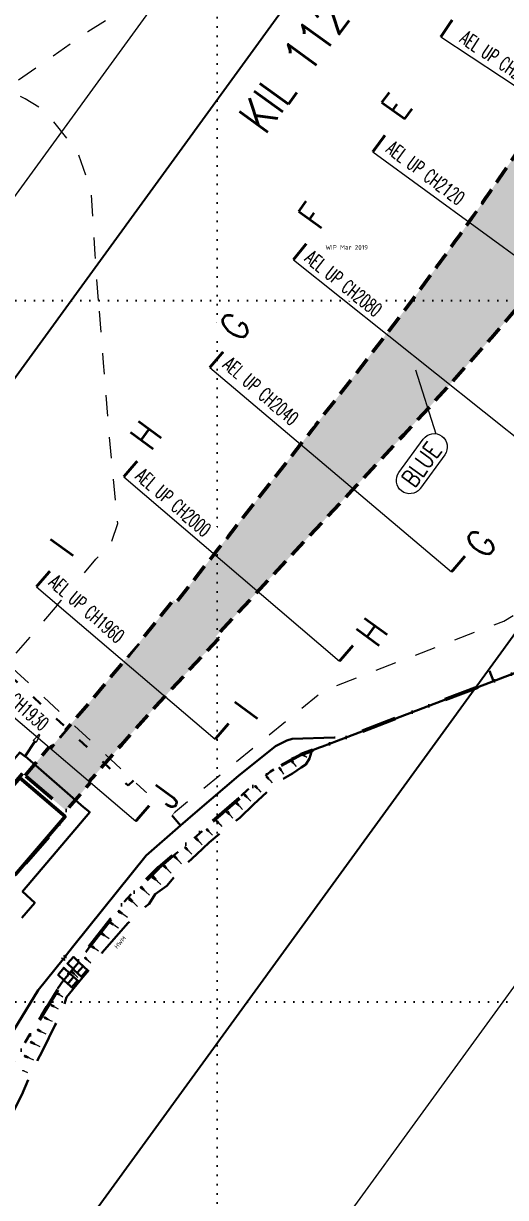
# Model space of a CAD drawing. Header units: millimetres. Extents: x 833600 to 836188, y 816856 to 818701.
# Drawn here: x 834344.9 to 834482.2, y 817744.3 to 818078.9 of the extents above; entities that cross this region are included whole.
import ezdxf

# ---------------------------------------------------------------- set-up
doc = ezdxf.new("R2010")
doc.units = ezdxf.units.MM
for name, pattern in [('2', [12.011629, 6.005814, -6.005814]), ('3', [18.017443, 12.011629, -6.005814]), ('5', [9.008722, 3.002907, -6.005814]), ('DASHED2', [0.375, 0.25, -0.125]), ('DIVIDE', [1.25, 0.5, -0.25, 0, -0.25, 0, -0.25]), ('DOT', [6.35, 0, -6.35])]:
    doc.linetypes.add(name, pattern=pattern)
for name, color, linetype, lineweight in [('00-TITLEBOX', 7, 'Continuous', 20), ('01-basemap', 8, 'Continuous', 15), ('01-bdy', 7, 'DIVIDE', 50), ('01-Grid', 7, 'DOT', 25), ('01-occup', 7, 'DASHED2', 50), ('01-Section mark', 7, 'Continuous', 20), ('02-txt', 7, 'Continuous', 20)]:
    doc.layers.add(name, color=color, linetype=linetype, lineweight=lineweight)
doc.layers.add('01-hatch', color=7, linetype='Continuous', true_color=0xa8def7)
doc.layers.add('TITLEBOX', color=7, linetype='Continuous')
doc.styles.add('HK_ENG_11', font='HK_ENG.ttf')
doc.styles.add('ROMANS', font='romans.shx', dxfattribs={"width": 0.6})
doc.styles.add('ROMAS_0.8', font='romans.shx', dxfattribs={"width": 0.8})
doc.linetypes.add('B1_BDYF', pattern='A,2.5,-0.5,[130,ltypeshp.shx,S=0.5,R=0,X=0,Y=0],-0.5', length=3.5)
doc.linetypes.add('B1_RELVC', pattern='A,1,[3,B1000.shx,S=1,R=0,X=-0.212,Y=0],3', length=4)

msp = doc.modelspace()

# ---------------------------------------------------------------- hatches: boundary and pattern name
at = {"layer": '01-basemap', "linetype": 'Continuous'}
h = msp.add_hatch(color=256, dxfattribs=at)
edge = h.paths.add_edge_path()
edge.add_ellipse((834424.63, 817870.35), major_axis=(0.027, 0.0462), ratio=0.731707, start_angle=0, end_angle=360)
for points in [[(834425, 817870.14), (834424.66, 817870.4), (834424.61, 817870.31)], [(834421.66, 817868.18), (834421.24, 817868.89), (834421.08, 817868.76)], [(834414.78, 817863.53), (834414.32, 817864.21), (834414.17, 817864.07)], [(834418.26, 817866.03), (834417.91, 817866.71), (834417.76, 817866.61)], [(834411.52, 817860.87), (834411.01, 817861.57), (834410.86, 817861.42)], [(834408.61, 817858.33), (834408.06, 817859.05), (834407.9, 817858.9)], [(834403.5, 817853.53), (834402.97, 817854.26), (834402.8, 817854.11)], [(834406.21, 817856.02), (834405.65, 817856.79), (834405.48, 817856.63)], [(834400.52, 817850.94), (834400.08, 817851.53), (834399.95, 817851.4)], [(834397.72, 817848.56), (834397.23, 817849.23), (834397.08, 817849.09)], [(834391.69, 817843.3), (834391.12, 817844.08), (834390.94, 817843.92)], [(834394.7, 817845.93), (834394.17, 817846.66), (834394.01, 817846.5)], [(834388.67, 817840.67), (834388.06, 817841.5), (834387.88, 817841.33)], [(834385.65, 817838.04), (834385.01, 817838.92), (834384.81, 817838.74)], [(834382.54, 817834.89), (834381.78, 817835.83), (834381.57, 817835.61)], [(834379.28, 817831.84), (834378.52, 817832.78), (834378.31, 817832.56)], [(834375.89, 817828.62), (834375.13, 817829.56), (834374.92, 817829.34)], [(834372.96, 817825.22), (834372.11, 817825.94), (834371.96, 817825.7)], [(834370.46, 817822.1), (834369.68, 817822.76), (834369.54, 817822.55)], [(834367.96, 817818.99), (834367.25, 817819.59), (834367.12, 817819.4)], [(834365.11, 817815.35), (834364.5, 817815.92), (834364.38, 817815.75)], [(834363.05, 817812.03), (834362.53, 817812.62), (834362.4, 817812.48)], [(834359.42, 817807.88), (834358.92, 817808.46), (834358.8, 817808.32)], [(834355.1, 817802.09), (834354.53, 817802.52), (834354.45, 817802.36)], [(834353.56, 817798.68), (834352.89, 817799.13), (834352.81, 817798.95)], [(834351.7, 817795.14), (834350.97, 817795.63), (834350.87, 817795.44)], [(834349.83, 817791.6), (834349.04, 817792.13), (834348.94, 817791.92)], [(834347.97, 817788.06), (834347.12, 817788.64), (834347, 817788.41)], [(834346.22, 817784.21), (834345.37, 817784.72), (834345.27, 817784.49)]]:
    msp.add_hatch(color=256, dxfattribs=at).paths.add_polyline_path(points)
h = msp.add_hatch(color=256, dxfattribs=at)
edge = h.paths.add_edge_path()
edge.add_ellipse((834421.16, 817868.83), major_axis=(0.0801, 0.063), ratio=0.731707, start_angle=0, end_angle=360)
h = msp.add_hatch(color=256, dxfattribs=at)
edge = h.paths.add_edge_path()
edge.add_ellipse((834414.24, 817864.14), major_axis=(0.0757, 0.0672), ratio=0.731707, start_angle=0, end_angle=360)
h = msp.add_hatch(color=256, dxfattribs=at)
edge = h.paths.add_edge_path()
edge.add_ellipse((834417.84, 817866.66), major_axis=(0.0786, 0.0524), ratio=0.731707, start_angle=0, end_angle=360)
h = msp.add_hatch(color=256, dxfattribs=at)
edge = h.paths.add_edge_path()
edge.add_ellipse((834410.93, 817861.5), major_axis=(0.0779, 0.0735), ratio=0.731707, start_angle=0, end_angle=360)
h = msp.add_hatch(color=256, dxfattribs=at)
edge = h.paths.add_edge_path()
edge.add_ellipse((834407.98, 817858.97), major_axis=(0.0806, 0.0786), ratio=0.731707, start_angle=0, end_angle=360)
h = msp.add_hatch(color=256, dxfattribs=at)
edge = h.paths.add_edge_path()
edge.add_ellipse((834402.88, 817854.19), major_axis=(0.0814, 0.0764), ratio=0.731707, start_angle=0, end_angle=360)
h = msp.add_hatch(color=256, dxfattribs=at)
edge = h.paths.add_edge_path()
edge.add_ellipse((834405.56, 817856.71), major_axis=(0.0853, 0.0803), ratio=0.731707, start_angle=0, end_angle=360)
h = msp.add_hatch(color=256, dxfattribs=at)
edge = h.paths.add_edge_path()
edge.add_ellipse((834400.01, 817851.47), major_axis=(0.0659, 0.0636), ratio=0.731707, start_angle=0, end_angle=360)
h = msp.add_hatch(color=256, dxfattribs=at)
edge = h.paths.add_edge_path()
edge.add_ellipse((834397.15, 817849.16), major_axis=(0.0751, 0.0711), ratio=0.731707, start_angle=0, end_angle=360)
h = msp.add_hatch(color=256, dxfattribs=at)
edge = h.paths.add_edge_path()
edge.add_ellipse((834391.03, 817844), major_axis=(0.0866, 0.082), ratio=0.731707, start_angle=0, end_angle=360)
h = msp.add_hatch(color=256, dxfattribs=at)
edge = h.paths.add_edge_path()
edge.add_ellipse((834394.09, 817846.58), major_axis=(0.0809, 0.0765), ratio=0.731707, start_angle=0, end_angle=360)
h = msp.add_hatch(color=256, dxfattribs=at)
edge = h.paths.add_edge_path()
edge.add_ellipse((834387.97, 817841.41), major_axis=(0.0924, 0.0875), ratio=0.731707, start_angle=0, end_angle=360)
h = msp.add_hatch(color=256, dxfattribs=at)
edge = h.paths.add_edge_path()
edge.add_ellipse((834384.91, 817838.83), major_axis=(0.0982, 0.0929), ratio=0.731707, start_angle=0, end_angle=360)
h = msp.add_hatch(color=256, dxfattribs=at)
edge = h.paths.add_edge_path()
edge.add_ellipse((834381.67, 817835.72), major_axis=(0.104, 0.109), ratio=0.731707, start_angle=0, end_angle=360)
h = msp.add_hatch(color=256, dxfattribs=at)
edge = h.paths.add_edge_path()
edge.add_ellipse((834378.41, 817832.67), major_axis=(0.103, 0.109), ratio=0.731707, start_angle=0, end_angle=360)
h = msp.add_hatch(color=256, dxfattribs=at)
edge = h.paths.add_edge_path()
edge.add_ellipse((834375.02, 817829.45), major_axis=(0.103, 0.108), ratio=0.731707, start_angle=0, end_angle=360)
h = msp.add_hatch(color=256, dxfattribs=at)
edge = h.paths.add_edge_path()
edge.add_ellipse((834372.03, 817825.82), major_axis=(0.075, 0.116), ratio=0.731707, start_angle=0, end_angle=360)
h = msp.add_hatch(color=256, dxfattribs=at)
edge = h.paths.add_edge_path()
edge.add_ellipse((834369.61, 817822.66), major_axis=(0.069, 0.106), ratio=0.731707, start_angle=0, end_angle=360)
h = msp.add_hatch(color=256, dxfattribs=at)
edge = h.paths.add_edge_path()
edge.add_ellipse((834367.18, 817819.49), major_axis=(0.0632, 0.0971), ratio=0.731707, start_angle=0, end_angle=360)
h = msp.add_hatch(color=256, dxfattribs=at)
edge = h.paths.add_edge_path()
edge.add_ellipse((834364.44, 817815.83), major_axis=(0.0599, 0.0837), ratio=0.731707, start_angle=0, end_angle=360)
h = msp.add_hatch(color=256, dxfattribs=at)
edge = h.paths.add_edge_path()
edge.add_ellipse((834362.47, 817812.55), major_axis=(0.065, 0.0729), ratio=0.731707, start_angle=0, end_angle=360)
h = msp.add_hatch(color=256, dxfattribs=at)
edge = h.paths.add_edge_path()
edge.add_ellipse((834358.86, 817808.39), major_axis=(0.0635, 0.0696), ratio=0.731707, start_angle=0, end_angle=360)
h = msp.add_hatch(color=256, dxfattribs=at)
edge = h.paths.add_edge_path()
edge.add_ellipse((834354.49, 817802.44), major_axis=(0.0435, 0.0759), ratio=0.731707, start_angle=0, end_angle=360)
h = msp.add_hatch(color=256, dxfattribs=at)
edge = h.paths.add_edge_path()
edge.add_ellipse((834352.85, 817799.04), major_axis=(0.0446, 0.0884), ratio=0.731707, start_angle=0, end_angle=360)
h = msp.add_hatch(color=256, dxfattribs=at)
edge = h.paths.add_edge_path()
edge.add_ellipse((834350.92, 817795.53), major_axis=(0.049, 0.097), ratio=0.731707, start_angle=0, end_angle=360)
h = msp.add_hatch(color=256, dxfattribs=at)
edge = h.paths.add_edge_path()
edge.add_ellipse((834348.99, 817792.03), major_axis=(0.053, 0.106), ratio=0.731707, start_angle=0, end_angle=360)
h = msp.add_hatch(color=256, dxfattribs=at)
edge = h.paths.add_edge_path()
edge.add_ellipse((834347.06, 817788.52), major_axis=(0.058, 0.114), ratio=0.731707, start_angle=0, end_angle=360)
h = msp.add_hatch(color=256, dxfattribs=at)
edge = h.paths.add_edge_path()
edge.add_ellipse((834345.32, 817784.6), major_axis=(0.05, 0.112), ratio=0.731707, start_angle=0, end_angle=360)
at = {"layer": '01-hatch', "true_color": 0xa8def7}
h = msp.add_hatch(color=141, dxfattribs=at)
h.dxf.hatch_style = 1
h.paths.add_polyline_path([(834480.23, 818034.45), (834479, 818032.67), (834477.78, 818030.89), (834476.54, 818029.12), (834475.31, 818027.35), (834474.07, 818025.58), (834472.82, 818023.81), (834471.58, 818022.04), (834470.33, 818020.28), (834469.07, 818018.52), (834467.81, 818016.77), (834466.55, 818015.01), (834465.29, 818013.26), (834464.79, 818012.58), (834464.3, 818011.9), (834463.8, 818011.22), (834463.31, 818010.55), (834462.84, 818009.9), (834455.91, 818000.41), (834438.51, 817977.7), (834419.41, 817953.3), (834412.24, 817944.21), (834399.79, 817928.4), (834388.34, 817913.88), (834387.58, 817914.54), (834375.49, 817899.52), (834364.92, 817886.84), (834352.92, 817872.84), (834352.41, 817872.24), (834352.1, 817872.5), (834347.94, 817867.64), (834345.31, 817864.58), (834357.02, 817854.54), (834359.65, 817857.6), (834363.82, 817862.46), (834363.51, 817862.72), (834372.77, 817873.34), (834380.56, 817882.06), (834383.53, 817885.36), (834394.18, 817896.88), (834400.4, 817903.55), (834399.64, 817904.2), (834401.95, 817906.67), (834404.32, 817909.22), (834425.74, 817932.19), (834438.42, 817945.79), (834448.21, 817956.29), (834453.24, 817961.7), (834460.31, 817969.37), (834466.4, 817976.07), (834478.18, 817989.32), (834486.33, 817998.81), (834494.84, 818009.07), (834500.8, 818016.45), (834501.09, 818016.81), (834502.19, 818018.19), (834503.71, 818020.12), (834505.23, 818022.05), (834506.74, 818023.99), (834508.24, 818025.93), (834509.74, 818027.88), (834511.24, 818029.83), (834512.73, 818031.78), (834514.21, 818033.74), (834515.68, 818035.71), (834517.15, 818037.68), (834518.62, 818039.65), (834520.07, 818041.63), (834521.53, 818043.61), (834522.97, 818045.6), (834524.41, 818047.59), (834525.85, 818049.59), (834527.27, 818051.59), (834528.69, 818053.59), (834530.11, 818055.6), (834531.52, 818057.61), (834532.92, 818059.63), (834534.32, 818061.65), (834535.71, 818063.68), (834537.09, 818065.71), (834538.47, 818067.75), (834539.84, 818069.78), (834541.21, 818071.83), (834542.57, 818073.88), (834543.92, 818075.93), (834545.27, 818077.98), (834546.61, 818080.04), (834547.94, 818082.11), (834549.27, 818084.17), (834550.59, 818086.24), (834551.9, 818088.32), (834553.21, 818090.4), (834554.52, 818092.48), (834555.81, 818094.57), (834557.1, 818096.66), (834558.38, 818098.76), (834559.66, 818100.86), (834560.93, 818102.96), (834562.2, 818105.07), (834563.45, 818107.18), (834564.7, 818109.3), (834570.65, 818119.41), (834571.76, 818121.54), (834588.56, 818153.65, -0.011526), (834580.3, 818154.02, -0.09791), (834570.88, 818156.56), (834560.9, 818159.6, -0.006142), (834554.47, 818160.56), (834554.13, 818159.83), (834553.73, 818159.09), (834543.47, 818140.05), (834540.45, 818134.33), (834539.44, 818132.42), (834538.43, 818130.51), (834537.41, 818128.6), (834536.39, 818126.7), (834535.37, 818124.79), (834534.34, 818122.89), (834533.31, 818120.99), (834532.27, 818119.1), (834531.23, 818117.2), (834530.19, 818115.31), (834529.14, 818113.42), (834528.08, 818111.54), (834527.03, 818109.65), (834525.97, 818107.77), (834524.9, 818105.89), (834523.83, 818104.01), (834522.76, 818102.13), (834521.68, 818100.26), (834520.6, 818098.39), (834519.51, 818096.52), (834518.42, 818094.66), (834517.33, 818092.79), (834516.23, 818090.93), (834515.13, 818089.07), (834514.02, 818087.22), (834512.91, 818085.36), (834511.8, 818083.51), (834510.68, 818081.66), (834509.56, 818079.81), (834508.44, 818077.97), (834507.31, 818076.13), (834506.17, 818074.29), (834505.03, 818072.45), (834503.89, 818070.61), (834502.75, 818068.78), (834501.6, 818066.95), (834500.44, 818065.13), (834500, 818064.43), (834499.29, 818063.3), (834498.12, 818061.48), (834496.96, 818059.66), (834495.79, 818057.84), (834494.61, 818056.03), (834493.44, 818054.21), (834492.26, 818052.41), (834491.07, 818050.6), (834489.88, 818048.79), (834488.69, 818046.99), (834487.49, 818045.19), (834486.29, 818043.4), (834485.09, 818041.6), (834483.88, 818039.81), (834482.66, 818038.02), (834481.45, 818036.24)])

# ---------------------------------------------------------------- linework, layer by layer
at = {"layer": '00-TITLEBOX'}
msp.add_lwpolyline([(834142.32, 817754.29), (834522.64, 818277.79), (834722.86, 818132.33), (834342.53, 817608.83)], close=True, dxfattribs=at)
at = {"layer": '01-basemap', "linetype": 'Continuous', "lineweight": 30}
for p, q in [((834424.66, 817870.4), (834424.61, 817870.31)), ((834424.61, 817870.31), (834425, 817870.14)), ((834425, 817870.14), (834424.66, 817870.4)), ((834421.24, 817868.89), (834421.08, 817868.76)), ((834421.08, 817868.76), (834421.66, 817868.18)), ((834421.66, 817868.18), (834421.24, 817868.89)), ((834414.32, 817864.21), (834414.17, 817864.07)), ((834414.17, 817864.07), (834414.78, 817863.53)), ((834414.78, 817863.53), (834414.32, 817864.21)), ((834417.91, 817866.71), (834417.76, 817866.61)), ((834417.76, 817866.61), (834418.26, 817866.03)), ((834418.26, 817866.03), (834417.91, 817866.71)), ((834411.01, 817861.57), (834410.86, 817861.42)), ((834410.86, 817861.42), (834411.52, 817860.87)), ((834411.52, 817860.87), (834411.01, 817861.57)), ((834408.06, 817859.05), (834407.9, 817858.9)), ((834407.9, 817858.9), (834408.61, 817858.33)), ((834408.61, 817858.33), (834408.06, 817859.05)), ((834402.97, 817854.26), (834402.8, 817854.11)), ((834402.8, 817854.11), (834403.5, 817853.53)), ((834403.5, 817853.53), (834402.97, 817854.26)), ((834405.65, 817856.79), (834405.48, 817856.63)), ((834405.48, 817856.63), (834406.21, 817856.02)), ((834406.21, 817856.02), (834405.65, 817856.79)), ((834400.08, 817851.53), (834399.95, 817851.4)), ((834399.95, 817851.4), (834400.52, 817850.94)), ((834400.52, 817850.94), (834400.08, 817851.53)), ((834397.23, 817849.23), (834397.08, 817849.09)), ((834397.08, 817849.09), (834397.72, 817848.56)), ((834397.72, 817848.56), (834397.23, 817849.23)), ((834391.12, 817844.08), (834390.94, 817843.92)), ((834390.94, 817843.92), (834391.69, 817843.3)), ((834391.69, 817843.3), (834391.12, 817844.08)), ((834394.17, 817846.66), (834394.01, 817846.5)), ((834394.01, 817846.5), (834394.7, 817845.93)), ((834394.7, 817845.93), (834394.17, 817846.66)), ((834388.06, 817841.5), (834387.88, 817841.33)), ((834387.88, 817841.33), (834388.67, 817840.67)), ((834388.67, 817840.67), (834388.06, 817841.5)), ((834385.01, 817838.92), (834384.81, 817838.74)), ((834384.81, 817838.74), (834385.65, 817838.04)), ((834385.65, 817838.04), (834385.01, 817838.92)), ((834381.78, 817835.83), (834381.57, 817835.61)), ((834381.57, 817835.61), (834382.54, 817834.89)), ((834382.54, 817834.89), (834381.78, 817835.83)), ((834378.52, 817832.78), (834378.31, 817832.56)), ((834378.31, 817832.56), (834379.28, 817831.84)), ((834379.28, 817831.84), (834378.52, 817832.78)), ((834375.13, 817829.56), (834374.92, 817829.34)), ((834374.92, 817829.34), (834375.89, 817828.62)), ((834375.89, 817828.62), (834375.13, 817829.56)), ((834372.11, 817825.94), (834371.96, 817825.7)), ((834371.96, 817825.7), (834372.96, 817825.22)), ((834372.96, 817825.22), (834372.11, 817825.94)), ((834369.68, 817822.76), (834369.54, 817822.55)), ((834369.54, 817822.55), (834370.46, 817822.1)), ((834370.46, 817822.1), (834369.68, 817822.76)), ((834367.25, 817819.59), (834367.12, 817819.4)), ((834367.12, 817819.4), (834367.96, 817818.99)), ((834367.96, 817818.99), (834367.25, 817819.59)), ((834364.5, 817815.92), (834364.38, 817815.75)), ((834364.38, 817815.75), (834365.11, 817815.35)), ((834365.11, 817815.35), (834364.5, 817815.92)), ((834362.53, 817812.62), (834362.4, 817812.48)), ((834362.4, 817812.48), (834363.05, 817812.03)), ((834363.05, 817812.03), (834362.53, 817812.62)), ((834358.92, 817808.46), (834358.8, 817808.32)), ((834358.8, 817808.32), (834359.42, 817807.88)), ((834359.42, 817807.88), (834358.92, 817808.46)), ((834354.53, 817802.52), (834354.45, 817802.36)), ((834354.45, 817802.36), (834355.1, 817802.09)), ((834355.1, 817802.09), (834354.53, 817802.52)), ((834352.89, 817799.13), (834352.81, 817798.95)), ((834352.81, 817798.95), (834353.56, 817798.68)), ((834353.56, 817798.68), (834352.89, 817799.13)), ((834350.97, 817795.63), (834350.87, 817795.44)), ((834350.87, 817795.44), (834351.7, 817795.14)), ((834351.7, 817795.14), (834350.97, 817795.63)), ((834349.04, 817792.13), (834348.94, 817791.92)), ((834348.94, 817791.92), (834349.83, 817791.6)), ((834349.83, 817791.6), (834349.04, 817792.13)), ((834347.12, 817788.64), (834347, 817788.41)), ((834347, 817788.41), (834347.97, 817788.06)), ((834347.97, 817788.06), (834347.12, 817788.64)), ((834345.37, 817784.72), (834345.27, 817784.49)), ((834345.27, 817784.49), (834346.22, 817784.21)), ((834346.22, 817784.21), (834345.37, 817784.72))]:
    msp.add_line(p, q, dxfattribs=at)
at = {"layer": '01-basemap', "linetype": 'Continuous', "lineweight": 13}
for p, q in [((834421.91, 817867.87), (834422.51, 817867.1)), ((834425.18, 817870.03), (834425.63, 817869.77)), ((834418.46, 817865.72), (834418.96, 817864.97)), ((834411.81, 817860.57), (834412.52, 817859.82)), ((834415.04, 817863.24), (834415.69, 817862.51)), ((834408.91, 817858.01), (834409.67, 817857.24)), ((834406.52, 817855.69), (834407.29, 817854.87)), ((834400.77, 817850.68), (834401.38, 817850.05)), ((834403.79, 817853.22), (834404.53, 817852.43)), ((834398, 817848.27), (834398.68, 817847.55)), ((834395, 817845.62), (834395.74, 817844.84)), ((834389.01, 817840.31), (834389.85, 817839.42)), ((834392.01, 817842.96), (834392.8, 817842.13)), ((834386.02, 817837.66), (834386.91, 817836.71)), ((834382.97, 817834.48), (834384.02, 817833.48)), ((834379.71, 817831.44), (834380.75, 817830.44)), ((834376.31, 817828.22), (834377.35, 817827.23)), ((834373.41, 817824.92), (834374.53, 817824.2)), ((834370.88, 817821.83), (834371.9, 817821.17)), ((834368.34, 817818.74), (834369.28, 817818.13)), ((834365.44, 817815.12), (834366.24, 817814.54)), ((834363.34, 817811.78), (834364.04, 817811.15)), ((834359.69, 817807.63), (834360.36, 817807.02)), ((834355.39, 817801.92), (834356.12, 817801.5)), ((834353.9, 817798.51), (834354.75, 817798.08)), ((834352.07, 817794.95), (834353.01, 817794.48)), ((834350.25, 817791.39), (834351.26, 817790.88)), ((834348.42, 817787.84), (834349.52, 817787.28)), ((834346.66, 817784.01), (834347.74, 817783.54)), ((834344.99, 817780.38), (834346.05, 817779.91))]:
    msp.add_line(p, q, dxfattribs=at)
at = {"layer": '01-basemap', "linetype": '2', "lineweight": 20, "flags": 128}
for points in [[(834368.22, 818079.69), (834363.22, 818076.59), (834343.33, 818062.67), (834339.17, 818060.34), (834329.5, 818053.79)], [(834366.28, 818000), (834365.25, 818013.1), (834364.17, 818031.39), (834360.41, 818042.15), (834351.26, 818053.72), (834345.34, 818057.49), (834339.17, 818060.34)], [(834354.49, 817913.1), (834365.52, 817926.22), (834369.82, 817930.79), (834371.71, 817936.44), (834370.09, 817952.85), (834367.67, 817982.17), (834366.28, 818000)], [(834386.99, 817853.35), (834430.44, 817888.84), (834481.69, 817908.58), (834500, 817919.26)], [(834354.49, 817913.1), (834340.24, 817896.61), (834376.17, 817863.11), (834376.77, 817862.55), (834386.99, 817853.35)]]:
    msp.add_lwpolyline(points, dxfattribs=at)
at = {"layer": '01-basemap', "linetype": '3', "lineweight": 30, "flags": 128}
msp.add_lwpolyline([(834427.05, 817871.66), (834426.93, 817871.28), (834426.35, 817869.44), (834425.34, 817867.73), (834424.01, 817866.82), (834421.47, 817865.15), (834417.71, 817862.99), (834414.34, 817859.99), (834410.4, 817856.27), (834406.54, 817852.53), (834403.18, 817850), (834397.8, 817845.46), (834394.15, 817841.99), (834390.86, 817839.05), (834389.01, 817837.08), (834385.68, 817833.14), (834382.41, 817830.73), (834380.69, 817828.02), (834378.41, 817826.28), (834374.64, 817822.43), (834370.72, 817817.99), (834367.32, 817814.11), (834364.77, 817810.48), (834361.77, 817807.1), (834357.13, 817801.37), (834355.82, 817797.36), (834353.9, 817793.51), (834350.29, 817786.11), (834346.79, 817779.39), (834344.41, 817773.54), (834341.39, 817767.53), (834338.48, 817760.66), (834335.94, 817755.92), (834333.24, 817752.16), (834331.33, 817749.41), (834328.37, 817747.8), (834326.36, 817746.54), (834322.85, 817745.53), (834311.7, 817745.61), (834301.83, 817746.42), (834294.47, 817747.18), (834287.79, 817746.73), (834277.99, 817746.41), (834270.94, 817746.12), (834260.34, 817745.9), (834249.56, 817745.23), (834238.75, 817745.15), (834225.36, 817745.15), (834213.47, 817745.54), (834201.56, 817745.72), (834191.37, 817745.08), (834185.87, 817745.58), (834182.73, 817746.24), (834179.59, 817746.25), (834173.3, 817745.42), (834166.37, 817745.69), (834158.03, 817745.28), (834153.4, 817745.62), (834148.22, 817745.63), (834135.59, 817745.8), (834123.74, 817745.89), (834115.18, 817746.21), (834103.37, 817746.24), (834094.03, 817746.06), (834088.51, 817746.61), (834085.08, 817747.66), (834081.56, 817748.75), (834079.85, 817750.38), (834079.98, 817751.13), (834079.34, 817752.01), (834078.82, 817752.87), (834076.34, 817752.88), (834075.51, 817752.67), (834075.5, 817750.71), (834073.22, 817749.6), (834070, 817747.82), (834068.93, 817746.29), (834068.3, 817744.99), (834066.36, 817744.3), (834063.46, 817744.31), (834060.49, 817744.31), (834056.82, 817745.38), (834053.02, 817745.69), (834046.1, 817746.9), (834043.33, 817748.49), (834038.91, 817751.44), (834031.82, 817756.63), (834024.43, 817761.76), (834017.34, 817767.01), (834011.05, 817772.07), (834003.07, 817778.67), (833995.14, 817785.68), (833987.33, 817793.03), (833982.09, 817798.74), (833973.23, 817809.9), (833969.29, 817814.99), (833965.71, 817820.06), (833959.15, 817828.17), (833954.99, 817834.33), (833951.03, 817841.57), (833948.01, 817847.53), (833946.75, 817852.38), (833946.42, 817856.65), (833946.4, 817863.45), (833946.02, 817871.23), (833945.59, 817880.68), (833946.07, 817882.52), (833945.9, 817886.67), (833946.38, 817891.46), (833945.77, 817898.48), (833946.81, 817902.75), (833946.79, 817909.96), (833946.6, 817917.08), (833946.37, 817923.06), (833946.65, 817930.22), (833946.91, 817935.45), (833946.59, 817941.24), (833947, 817947.89), (833946.58, 817955.57), (833946.73, 817962.36), (833947, 817972.63), (833946.92, 817979.46), (833946.85, 817983.2), (833947.03, 817990.97), (833947.74, 817996.09), (833947.61, 818000)], dxfattribs=at)
at = {"layer": '01-basemap', "linetype": '5', "lineweight": 30, "flags": 128}
for points in [[(834356.31, 817806.2), (834354.4, 817803.48), (834352.51, 817800.45), (834348.38, 817793.53), (834339.78, 817779.11), (834338.68, 817776.33), (834336.87, 817770.07), (834334.62, 817763.54), (834329.52, 817754.39), (834327.62, 817753.03), (834322.54, 817751.13), (834318.33, 817750.67), (834310.37, 817750.67), (834302.56, 817750.17), (834288.2, 817750.77), (834279.24, 817749.76), (834268.37, 817749.05), (834255.65, 817748.86), (834242.62, 817748.92), (834230.17, 817748.59), (834216.99, 817748.82), (834204.82, 817748.78), (834167.17, 817749.77), (834130.25, 817749.07), (834108.71, 817749.23), (834097.6, 817749.8), (834092.1, 817750.88), (834083.45, 817751.97), (834080.87, 817753.15), (834079.95, 817754.68), (834075.55, 817754.94), (834068.48, 817749.28), (834062.04, 817748.35), (834056.13, 817749.1), (834051.08, 817750.07), (834044.42, 817752.19), (834034.65, 817759.36), (834019.23, 817769.52), (834005.82, 817781.11), (833992.62, 817793.44), (833984.38, 817802.04), (833980.32, 817806.68), (833968.98, 817820.74), (833961.26, 817831.18), (833954.51, 817842.25), (833951.38, 817849.53), (833950.71, 817855.24), (833950.26, 817863.38), (833950.14, 817900), (833949.86, 817989.71), (833950.23, 817994.53), (833950.51, 818000)], [(834376.17, 817863.11), (834376.09, 817863.05), (834374.66, 817861.74), (834341.82, 817892.34)], [(834424.09, 817870.48), (834420.07, 817868.96), (834415.27, 817865.7), (834408.76, 817860.52), (834400.09, 817852.38), (834389.3, 817843.11), (834381.53, 817836.74), (834377.08, 817832.3), (834372.45, 817827.41), (834365.45, 817818.3), (834360.64, 817811.35)], [(834358.99, 817809.42), (834357.93, 817808.23)]]:
    msp.add_lwpolyline(points, dxfattribs=at)
at = {"layer": '01-basemap', "linetype": 'Continuous', "lineweight": 30, "flags": 128}
for points in [[(834500, 817899.52), (834499.71, 817899.41), (834458.69, 817883.77), (834434.01, 817874.36), (834430.1, 817872.87), (834429.23, 817872.53), (834427.05, 817871.66)], [(834361.64, 817806.93), (834361.63, 817806.94), (834360.25, 817808.25), (834359.25, 817809.19), (834359.23, 817809.21), (834359, 817809.43), (834357.39, 817810.97), (834359.09, 817812.83), (834360.64, 817811.35), (834360.91, 817811.09), (834361.87, 817810.2), (834361.93, 817810.13), (834363.31, 817808.84)], [(834358.99, 817809.42), (834359, 817809.43), (834360.64, 817811.35), (834360.64, 817811.35)], [(834360.17, 817808.33), (834361.87, 817810.2), (834361.87, 817810.2)], [(834359.08, 817803.78), (834356.52, 817806.02), (834356.48, 817806.06), (834356.32, 817806.21), (834354.73, 817807.72), (834356.32, 817809.74), (834358.18, 817808), (834358.2, 817807.98), (834360.69, 817805.76)], [(834356.31, 817806.2), (834356.32, 817806.21), (834357.93, 817808.23)], [(834359.14, 817807.12), (834357.52, 817805.15)], [(834361.35, 817807.25), (834362.97, 817809.15)], [(834360.29, 817806.09), (834358.6, 817804.22)]]:
    msp.add_lwpolyline(points, dxfattribs=at)
at = {"layer": '01-basemap', "linetype": 'B1_BDYF', "lineweight": 30, "flags": 128}
for points in [[(834478.77, 817891.43), (834477.63, 817894.44)], [(834351.53, 817879.28), (834351.72, 817880.81), (834341.82, 817887.5), (834339.25, 817889.39)], [(834320.39, 817877.04), (834325.33, 817872.86), (834334.5, 817865.12), (834336.9, 817863.08), (834338.69, 817865.18), (834340.32, 817867.07), (834343.81, 817871.15), (834345.35, 817870.02), (834345.38, 817870.06), (834348.07, 817874.26)], [(834391.69, 817852.09), (834394.46, 817854.46), (834406.16, 817864.46), (834416.68, 817872.88), (834419.9, 817874.56), (834421.4, 817875.05), (834433.49, 817875.37), (834433.66, 817875.38), (834433.68, 817875.38)], [(834345.37, 817870.07), (834345.38, 817870.06), (834362, 817855.54), (834363.74, 817854.06), (834344.63, 817831.53), (834348.07, 817828.3), (834344.36, 817823.96)], [(834391.69, 817852.09), (834389.62, 817850.3), (834379.82, 817841.79), (834359.24, 817816.06), (834356.75, 817812.96), (834356.73, 817812.94)], [(834386.99, 817853.35), (834389.62, 817850.3)], [(834356.14, 817812.2), (834356.13, 817812.18), (834349.06, 817803.37), (834337.37, 817784.33)]]:
    msp.add_lwpolyline(points, dxfattribs=at)
at = {"layer": '01-basemap', "linetype": 'Continuous', "lineweight": 20, "flags": 128}
for points in [[(834347.66, 817874.54), (834349.8, 817876.77), (834351.94, 817879), (834351.53, 817879.28), (834351.12, 817879.56), (834349.8, 817876.77), (834348.48, 817873.98), (834348.07, 817874.26), (834347.66, 817874.54)], [(834356.36, 817813.27), (834356.44, 817812.57), (834356.52, 817811.86), (834356.13, 817812.18), (834355.74, 817812.49), (834356.44, 817812.57), (834357.14, 817812.65), (834356.75, 817812.96), (834356.36, 817813.27)]]:
    msp.add_lwpolyline(points, dxfattribs=at)
at = {"layer": '01-basemap', "linetype": 'B1_RELVC', "lineweight": 30, "flags": 128}
msp.add_lwpolyline([(834424.09, 817870.48), (834427.05, 817871.66)], dxfattribs=at)
at = {"layer": '01-basemap', "linetype": 'Continuous', "lineweight": 50, "flags": 128}
msp.add_lwpolyline([(834334.49, 817820.82), (834302.27, 817783.24), (834283.38, 817799.45), (834315.47, 817836.92), (834320.28, 817832.91), (834328.36, 817842.35), (834326.69, 817843.86), (834343.87, 817863.85), (834356.7, 817852.85), (834342.49, 817836.26), (834340.81, 817837.73), (834329.68, 817824.98), (834334.49, 817820.82)], dxfattribs=at)
at = {"layer": '01-basemap', "linetype": 'Continuous', "lineweight": 30}
for centre, major_axis in [((834424.63, 817870.35), (0.027, 0.0462)), ((834421.16, 817868.83), (0.0801, 0.063)), ((834414.24, 817864.14), (0.0757, 0.0672)), ((834417.84, 817866.66), (0.0786, 0.0524)), ((834410.93, 817861.5), (0.0779, 0.0735)), ((834407.98, 817858.97), (0.0806, 0.0786)), ((834402.88, 817854.19), (0.0814, 0.0764)), ((834405.56, 817856.71), (0.0853, 0.0803)), ((834400.01, 817851.47), (0.0659, 0.0636)), ((834397.15, 817849.16), (0.0751, 0.0711)), ((834391.03, 817844), (0.0866, 0.082)), ((834394.09, 817846.58), (0.0809, 0.0765)), ((834387.97, 817841.41), (0.0924, 0.0875)), ((834384.91, 817838.83), (0.0982, 0.0929)), ((834381.67, 817835.72), (0.104, 0.109)), ((834378.41, 817832.67), (0.103, 0.109)), ((834369.61, 817822.66), (0.069, 0.106)), ((834364.44, 817815.83), (0.0599, 0.0837)), ((834358.86, 817808.39), (0.0635, 0.0696)), ((834352.85, 817799.04), (0.0446, 0.0884)), ((834348.99, 817792.03), (0.053, 0.106)), ((834347.06, 817788.52), (0.058, 0.114)), ((834345.32, 817784.6), (0.05, 0.112))]:
    msp.add_ellipse(centre, major_axis=major_axis, ratio=0.731707, start_param=0, end_param=6.283185, dxfattribs=at)
for centre, major_axis in [((834375.02, 817829.45), (0.103, 0.108)), ((834372.03, 817825.82), (0.075, 0.116)), ((834367.18, 817819.49), (0.0632, 0.0971)), ((834362.47, 817812.55), (0.065, 0.0729)), ((834354.49, 817802.44), (0.0435, 0.0759)), ((834350.92, 817795.53), (0.049, 0.097))]:
    msp.add_ellipse(centre, major_axis=major_axis, ratio=0.731707, dxfattribs=at)
at = {"layer": '01-basemap', "linetype": 'Continuous', "lineweight": 13}
for points in [[(834421.66, 817868.18), (834421.68, 817868.1), (834421.75, 817868.07), (834421.83, 817868.03), (834421.91, 817867.87)], [(834425, 817870.14), (834425.03, 817870.1), (834425.07, 817870.1), (834425.11, 817870.09), (834425.18, 817870.03)], [(834418.26, 817866.03), (834418.27, 817865.95), (834418.33, 817865.92), (834418.4, 817865.88), (834418.46, 817865.72)], [(834411.52, 817860.87), (834411.55, 817860.79), (834411.63, 817860.76), (834411.71, 817860.73), (834411.81, 817860.57)], [(834414.78, 817863.53), (834414.8, 817863.45), (834414.88, 817863.42), (834414.95, 817863.39), (834415.04, 817863.24)], [(834408.61, 817858.33), (834408.64, 817858.24), (834408.72, 817858.21), (834408.81, 817858.18), (834408.91, 817858.01)], [(834403.5, 817853.53), (834403.52, 817853.45), (834403.61, 817853.42), (834403.69, 817853.38), (834403.79, 817853.22)], [(834406.21, 817856.02), (834406.24, 817855.93), (834406.32, 817855.9), (834406.41, 817855.86), (834406.52, 817855.69)], [(834400.52, 817850.94), (834400.55, 817850.87), (834400.62, 817850.84), (834400.69, 817850.81), (834400.77, 817850.68)], [(834397.72, 817848.56), (834397.75, 817848.48), (834397.82, 817848.45), (834397.9, 817848.42), (834398, 817848.27)], [(834394.7, 817845.93), (834394.73, 817845.85), (834394.81, 817845.81), (834394.9, 817845.78), (834395, 817845.62)], [(834388.67, 817840.67), (834388.7, 817840.58), (834388.8, 817840.54), (834388.89, 817840.5), (834389.01, 817840.31)], [(834391.69, 817843.3), (834391.72, 817843.21), (834391.81, 817843.18), (834391.9, 817843.14), (834392.01, 817842.96)], [(834385.65, 817838.04), (834385.69, 817837.94), (834385.79, 817837.9), (834385.89, 817837.86), (834386.02, 817837.66)], [(834382.54, 817834.89), (834382.59, 817834.77), (834382.7, 817834.73), (834382.82, 817834.7), (834382.97, 817834.48)], [(834379.28, 817831.84), (834379.33, 817831.73), (834379.44, 817831.69), (834379.56, 817831.65), (834379.71, 817831.44)], [(834375.89, 817828.62), (834375.93, 817828.51), (834376.05, 817828.47), (834376.16, 817828.44), (834376.31, 817828.22)], [(834372.96, 817825.22), (834373.02, 817825.12), (834373.13, 817825.11), (834373.24, 817825.09), (834373.41, 817824.92)], [(834370.46, 817822.1), (834370.52, 817822.02), (834370.62, 817822), (834370.72, 817821.99), (834370.88, 817821.83)], [(834367.96, 817818.99), (834368.01, 817818.91), (834368.1, 817818.9), (834368.2, 817818.88), (834368.34, 817818.74)], [(834365.11, 817815.35), (834365.15, 817815.28), (834365.23, 817815.26), (834365.32, 817815.25), (834365.44, 817815.12)], [(834363.05, 817812.03), (834363.08, 817811.96), (834363.16, 817811.93), (834363.23, 817811.91), (834363.34, 817811.78)], [(834359.42, 817807.88), (834359.45, 817807.81), (834359.52, 817807.78), (834359.59, 817807.76), (834359.69, 817807.63)], [(834355.1, 817802.09), (834355.14, 817802.03), (834355.21, 817802.03), (834355.28, 817802.02), (834355.39, 817801.92)], [(834353.56, 817798.68), (834353.61, 817798.62), (834353.69, 817798.62), (834353.77, 817798.62), (834353.9, 817798.51)], [(834351.7, 817795.14), (834351.75, 817795.07), (834351.84, 817795.07), (834351.93, 817795.07), (834352.07, 817794.95)], [(834349.83, 817791.6), (834349.89, 817791.53), (834349.99, 817791.52), (834350.08, 817791.52), (834350.25, 817791.39)], [(834347.97, 817788.06), (834348.04, 817787.98), (834348.14, 817787.98), (834348.24, 817787.97), (834348.42, 817787.84)], [(834346.22, 817784.21), (834346.29, 817784.13), (834346.39, 817784.13), (834346.49, 817784.14), (834346.66, 817784.01)], [(834344.56, 817780.57), (834344.62, 817780.5), (834344.72, 817780.5), (834344.82, 817780.5), (834344.99, 817780.38)]]:
    msp.add_open_spline(points, degree=1, dxfattribs=at)
at = {"layer": '01-bdy', "linetype": 'DIVIDE', "ltscale": 20, "flags": 128}
msp.add_lwpolyline([(834328.83, 818399.5), (834366.57, 818373.35), (834355.83, 818358.18), (834346.06, 818343.55), (834340.9, 818336.18), (834331.15, 818321.97), (834340.39, 818315.22), (834336.62, 818309.83), (834328.55, 818297.51), (834322.06, 818288.94, -0.175205), (834315.24, 818286.34), (834306.35, 818287.92, 0.232331), (834293.23, 818283.1, 0.136231), (834285.96, 818270.39), (834277.18, 818250.39), (834271, 818237.55), (834264.65, 818226.05), (834252.66, 818207.07), (834242.75, 818191.42), (834230.03, 818171.08), (834218.39, 818151.82), (834214.23, 818145.52), (834209.56, 818137.72), (834175.87, 818082.26), (834168.31, 818069.59), (834159.5, 818055.42, 0.210778), (834157.94, 818024.07, 0.180309), (834175.26, 818003.89, 0.17216), (834199.78, 817999.16, 0.10219), (834213.41, 818003.68), (834221.18, 818008.73), (834236.6, 818018.98), (834264.38, 818037.35), (834297.08, 818058.95), (834310.42, 818067.87), (834352.56, 818095.84, 0.082118), (834360.57, 818101.89, -0.011134), (834370.06, 818110.41), (834378.81, 818118.82), (834383.63, 818114.16), (834387.46, 818117.77), (834394.78, 818124.93), (834415.09, 818144.45), (834423.25, 818152.19), (834426.22, 818152.18), (834428.35, 818156.45, -0.686009), (834433.83, 818155.33, -0.095987), (834433.77, 818152.67), (834438.28, 818169.87), (834459.68, 818175.04, -0.242354), (834444.63, 818128.77), (834495.22, 818132.31), (834492.44, 818172.01), (834498.76, 818180.93, 0.103946), (834533.7, 818164.79, 0.028148), (834560.52, 818159.72), (834570.88, 818156.56, 0.012182), (834580.15, 818154.03, 0.011817), (834589.68, 818153.63, 0.018959), (834627.61, 818154.46), (834630.54, 818155.39), (834634.55, 818155.67), (834637.58, 818155.15, 0.004979), (834647.57, 818156.04), (834660.85, 818157.36, -0.023166), (834692.89, 818159.06), (834848.63, 818160.1), (834853.23, 818160.2), (834857.28, 818160.66), (834861.21, 818161.75, 0.088944), (834868.25, 818167.27, 0.091281), (834872.75, 818174.67, 0.061859), (834874.1, 818180.14), (834880.69, 818180.54), (834904.74, 818180.91, 0.07732), (834909.19, 818172.28, 0.267512), (834920.03, 818167.46, 0.03638), (834937.24, 818170.54, 0.249427), (834949.39, 818181.61), (834966.12, 818181.87), (835091.81, 818189.75), (835119.69, 818191.56), (835121.8, 818186.84, 0.073697), (835125.91, 818181.81), (835207.27, 818194.47), (835208.7, 818185.32), (835222.08, 818190.19), (835227.49, 818191.16, 0.049054), (835256.69, 818199.4), (835337.02, 818204.42, -0.062186), (835336.51, 818151.72, 0.055707), (835335.35, 818100.17), (835335.99, 818092.92), (835339.29, 818073.77), (835342.22, 818056.39), (835346.04, 818019.36), (835266.28, 818008.06), (835170.78, 817999.88), (835121.93, 817993.58), (835122.01, 817992.7), (835091.93, 817988.81), (835080.29, 817987.08), (835071.87, 817986.22), (835046.36, 817982.99), (835046.27, 817983.19), (834552.23, 817919.53), (834424, 817870.53), (834415.27, 817865.7), (834383.47, 817838.34), (834373.34, 817828.35), (834356.31, 817806.2), (834344, 817785.99), (834339.43, 817778.23), (834334.62, 817763.54), (834329.52, 817754.39), (834322.54, 817751.13), (834256.69, 817748.88), (834232.99, 817748.66), (834202.74, 817748.84), (834169.74, 817749.7), (834105.63, 817749.39), (834095.12, 817750.29), (834080.87, 817753.15), (834079.95, 817754.68), (834075.55, 817754.94), (834068.48, 817749.28), (834059.51, 817748.67), (834044.42, 817752.19), (834012.96, 817774.96, -0.08687), (833954.97, 817841.56), (833951.38, 817849.53), (833950, 817873.2), (833950.51, 817999.93), (833951.11, 818019.47), (833950.6, 818024.56), (833950.59, 818042.65), (833948.99, 818071.1), (833950.36, 818103.03, -0.094055), (833975.55, 818171.08, -0.090291), (834009.29, 818209.37), (834009.75, 818241.21, -0.01891), (834011.28, 818271.75), (834240.04, 818271.92)], format="xyb", close=True, dxfattribs=at)
at = {"layer": '01-bdy', "color": 7, "ltscale": 20, "elevation": -999, "flags": 128}
msp.add_lwpolyline([(834344.63, 817865.17), (834334.56, 817853.43), (834330.98, 817856.5), (834281.66, 817798.97), (834302, 817781.52), (834335.3, 817820.35), (834331.91, 817823.25), (834334.98, 817826.83), (834334.07, 817827.61), (834341.83, 817836.66), (834342.54, 817836.05), (834357.82, 817853.86), (834344.63, 817865.17)], close=True, dxfattribs=at)
at = {"layer": '01-Grid', "ltscale": 0.4}
for p, q in [((834400, 818701.02), (834400, 817600)), ((836188.05, 818000), (833600, 818000)), ((836188.05, 817800), (833600, 817800))]:
    msp.add_line(p, q, dxfattribs=at)
at = {"layer": '01-occup', "ltscale": 20, "flags": 128}
for points in [[(834345.31, 817864.58), (834347.94, 817867.64), (834352.1, 817872.5), (834352.41, 817872.24), (834352.92, 817872.84), (834364.92, 817886.84), (834375.49, 817899.52), (834387.58, 817914.54), (834388.34, 817913.88), (834399.79, 817928.4), (834412.24, 817944.21), (834419.41, 817953.3), (834438.51, 817977.7), (834455.91, 818000.41), (834462.84, 818009.9), (834463.31, 818010.55), (834463.8, 818011.22), (834464.3, 818011.9), (834464.79, 818012.58), (834465.29, 818013.26), (834466.55, 818015.01), (834467.81, 818016.77), (834469.07, 818018.52), (834470.33, 818020.28), (834471.58, 818022.04), (834472.82, 818023.81), (834474.07, 818025.58), (834475.31, 818027.35), (834476.54, 818029.12), (834477.78, 818030.89), (834479, 818032.67), (834480.23, 818034.45), (834481.45, 818036.24), (834482.66, 818038.02), (834483.88, 818039.81), (834485.09, 818041.6), (834486.29, 818043.4), (834487.49, 818045.19), (834488.69, 818046.99), (834489.88, 818048.79), (834491.07, 818050.6), (834492.26, 818052.41), (834493.44, 818054.21), (834494.61, 818056.03), (834495.79, 818057.84), (834496.96, 818059.66), (834498.12, 818061.48), (834499.29, 818063.3), (834500, 818064.43), (834500.44, 818065.13), (834501.6, 818066.95), (834502.75, 818068.78), (834503.89, 818070.61), (834505.03, 818072.45), (834506.17, 818074.29), (834507.31, 818076.13), (834508.44, 818077.97), (834509.56, 818079.81), (834510.68, 818081.66), (834511.8, 818083.51), (834512.91, 818085.36), (834514.02, 818087.22), (834515.13, 818089.07), (834516.23, 818090.93), (834517.33, 818092.79), (834518.42, 818094.66), (834519.51, 818096.52), (834520.6, 818098.39), (834521.68, 818100.26), (834522.76, 818102.13), (834523.83, 818104.01), (834524.9, 818105.89), (834525.97, 818107.77), (834527.03, 818109.65), (834528.08, 818111.54), (834529.14, 818113.42), (834530.19, 818115.31), (834531.23, 818117.2), (834532.27, 818119.1), (834533.31, 818120.99), (834534.34, 818122.89), (834535.37, 818124.79), (834536.39, 818126.7), (834537.41, 818128.6), (834538.43, 818130.51), (834539.44, 818132.42), (834540.45, 818134.33), (834543.47, 818140.05), (834553.73, 818159.09), (834554.13, 818159.83), (834554.45, 818160.53), (834554.47, 818160.56)], [(834588.56, 818153.65), (834571.76, 818121.54), (834570.65, 818119.41), (834564.7, 818109.3), (834564.63, 818109.17), (834563.45, 818107.18), (834562.2, 818105.07), (834560.93, 818102.96), (834559.66, 818100.86), (834558.38, 818098.76), (834557.1, 818096.66), (834555.81, 818094.57), (834554.52, 818092.48), (834553.21, 818090.4), (834551.9, 818088.32), (834550.59, 818086.24), (834549.27, 818084.17), (834547.94, 818082.11), (834546.61, 818080.04), (834545.27, 818077.98), (834543.92, 818075.93), (834542.57, 818073.88), (834541.21, 818071.83), (834539.84, 818069.78), (834538.47, 818067.75), (834537.09, 818065.71), (834535.71, 818063.68), (834534.32, 818061.65), (834532.92, 818059.63), (834531.52, 818057.61), (834530.11, 818055.6), (834528.69, 818053.59), (834527.27, 818051.59), (834525.85, 818049.59), (834524.41, 818047.59), (834522.97, 818045.6), (834521.53, 818043.61), (834520.07, 818041.63), (834518.62, 818039.65), (834517.15, 818037.68), (834515.68, 818035.71), (834514.21, 818033.74), (834512.73, 818031.78), (834511.24, 818029.83), (834509.74, 818027.88), (834508.24, 818025.93), (834506.74, 818023.99), (834505.23, 818022.05), (834503.71, 818020.12), (834502.19, 818018.19), (834501.09, 818016.81), (834500.8, 818016.45), (834494.84, 818009.07), (834486.33, 817998.81), (834478.18, 817989.32), (834466.4, 817976.07), (834460.31, 817969.37), (834453.24, 817961.7), (834448.21, 817956.29), (834438.42, 817945.79), (834425.74, 817932.19), (834404.32, 817909.22), (834401.95, 817906.67), (834399.64, 817904.2), (834400.4, 817903.55), (834394.18, 817896.88), (834383.53, 817885.36), (834380.56, 817882.06), (834372.77, 817873.34), (834363.51, 817862.72), (834363.82, 817862.46), (834359.65, 817857.6), (834357.02, 817854.54)]]:
    msp.add_lwpolyline(points, dxfattribs=at)
at = {"layer": '01-Section mark', "lineweight": 15}
for p, q in [((834463.75, 818075.09), (834547.26, 818020.08)), ((834444.38, 818042.34), (834517.26, 817989.18)), ((834421.77, 818011.59), (834492.26, 817955.3)), ((834397.95, 817980.88), (834466.85, 817922.64)), ((834373.44, 817949.73), (834434.92, 817897.18)), ((834348.55, 817918.38), (834399.48, 817874.93)), ((834327.03, 817894.03), (834376.85, 817851.53))]:
    msp.add_line(p, q, dxfattribs=at)
at = {"layer": '01-Section mark', "const_width": 0.8}
for points in [[(834470.66, 817927.1), (834466.85, 817922.64)], [(834438.76, 817901.62), (834434.92, 817897.18)], [(834403.31, 817879.37), (834399.48, 817874.93)], [(834380.69, 817855.97), (834376.85, 817851.53)]]:
    msp.add_lwpolyline(points, dxfattribs=at)
at = {"layer": '02-txt'}
msp.add_line((834456.51, 817980.23), (834462.31, 817962), dxfattribs=at)
msp.add_lwpolyline([(834457.84, 817946.29, -0.973455), (834451.83, 817950.91), (834458.76, 817960.45, -1), (834464.89, 817956), (834457.96, 817946.45, -0.013451), (834457.84, 817946.29, -0.013451)], format="xyb", dxfattribs=at)

# ---------------------------------------------------------------- texts
at = {"layer": '01-basemap', "style": 'HK_ENG_11', "width": 1.1}
msp.add_text('WIP Mar 2019', height=1.2859, dxfattribs=at).set_placement((834430.89, 818014.47))
msp.add_text('HWM', height=1.215, rotation=49.0085, dxfattribs=at).set_placement((834371.55, 817815.06))
at = {"layer": '01-bdy', "color": 7, "lineweight": 50, "ltscale": 20, "style": 'ROMANS', "width": 0.8}
msp.add_text('KIL 11260', height=10, rotation=54.0012, dxfattribs=at).set_placement((834413.68, 818046.82))
at = {"layer": '02-txt', "style": 'ROMANS', "width": 0.8}
msp.add_text('BLUE', height=5, rotation=54.0012, dxfattribs=at).set_placement((834456.28, 817946.28))

# ---------------------------------------------------------------- next in the draw order: texts
at = {"layer": '01-Section mark', "lineweight": 15, "ltscale": 0.2, "char_height": 4, "attachment_point": 1, "style": 'ROMANS', "bg_fill": 3, "box_fill_scale": 1.2, "bg_fill_color": 256, "bg_fill_transparency": 0}
for s, width, insert, rotation in [('AEL UP CH2160', 29.8931, (834471.13, 818077.14), 326), ('AEL UP CH2120', 29.8931, (834450.29, 818045.72), 323), ('AEL UP CH2080', 29.8931, (834427.29, 818014.51), 321), ('AEL UP CH2040', 29.8931, (834404.06, 817984.14), 319), ('AEL UP CH2000', 29.8931, (834379.14, 817952.39), 319), ('AEL UP CH1960', 29.5575, (834354.45, 817922.06), 319)]:
    msp.add_mtext_dynamic_manual_height_columns(s, width=width, gutter_width=12.5, heights=[0], dxfattribs=dict(at, insert=insert, rotation=rotation))

# ---------------------------------------------------------------- next in the draw order: linework, layer by layer
at = {"layer": '01-Section mark', "const_width": 0.8}
for points in [[(834467.02, 818079.96), (834463.75, 818075.09)], [(834447.86, 818047.07), (834444.38, 818042.34)], [(834425.45, 818016.16), (834421.77, 818011.59)], [(834401.76, 817985.34), (834397.95, 817980.88)], [(834377.27, 817954.18), (834373.44, 817949.73)], [(834352.39, 817922.82), (834348.55, 817918.38)]]:
    msp.add_lwpolyline(points, dxfattribs=at)

# ---------------------------------------------------------------- next in the draw order: texts
at = {"layer": '01-Section mark', "lineweight": 15, "ltscale": 0.2, "insert": (834332.95, 817897.06), "char_height": 4, "attachment_point": 1, "rotation": 319, "style": 'ROMANS', "bg_fill": 3, "box_fill_scale": 1.2, "bg_fill_color": 256, "bg_fill_transparency": 0}
msp.add_mtext_dynamic_manual_height_columns('AEL UP CH1930', width=29.8931, gutter_width=12.5, heights=[0], dxfattribs=at)

# ---------------------------------------------------------------- next in the draw order: linework, layer by layer
at = {"layer": 'TITLEBOX', "color": 2}
msp.add_lwpolyline([(834297.58, 817647.38), (834666.83, 818155.64), (834539.01, 818248.5), (834169.75, 817740.25)], close=True, dxfattribs=at)

# ---------------------------------------------------------------- next in the draw order: texts
at = {"layer": '01-Section mark', "lineweight": 40, "char_height": 8, "attachment_point": 5, "rotation": 54, "style": 'ROMAS_0.8', "bg_fill": 3, "box_fill_scale": 1.1, "bg_fill_color": 256, "bg_fill_transparency": 0}
for s, insert in [('E', (834451.13, 818055.29)), ('F', (834427.38, 818024.14)), ('G', (834405.08, 817992.56)), ('H', (834379.7, 817961.62)), ('G', (834475.11, 817930.7)), ('I', (834355.79, 817929.58)), ('H', (834444.09, 817905.54)), ('I', (834408.31, 817883.16)), ('J', (834385.17, 817858.63))]:
    msp.add_mtext_dynamic_manual_height_columns(s, width=8, gutter_width=12.5, heights=[0], dxfattribs=dict(at, insert=insert))

doc.saveas('drawing.dxf')
